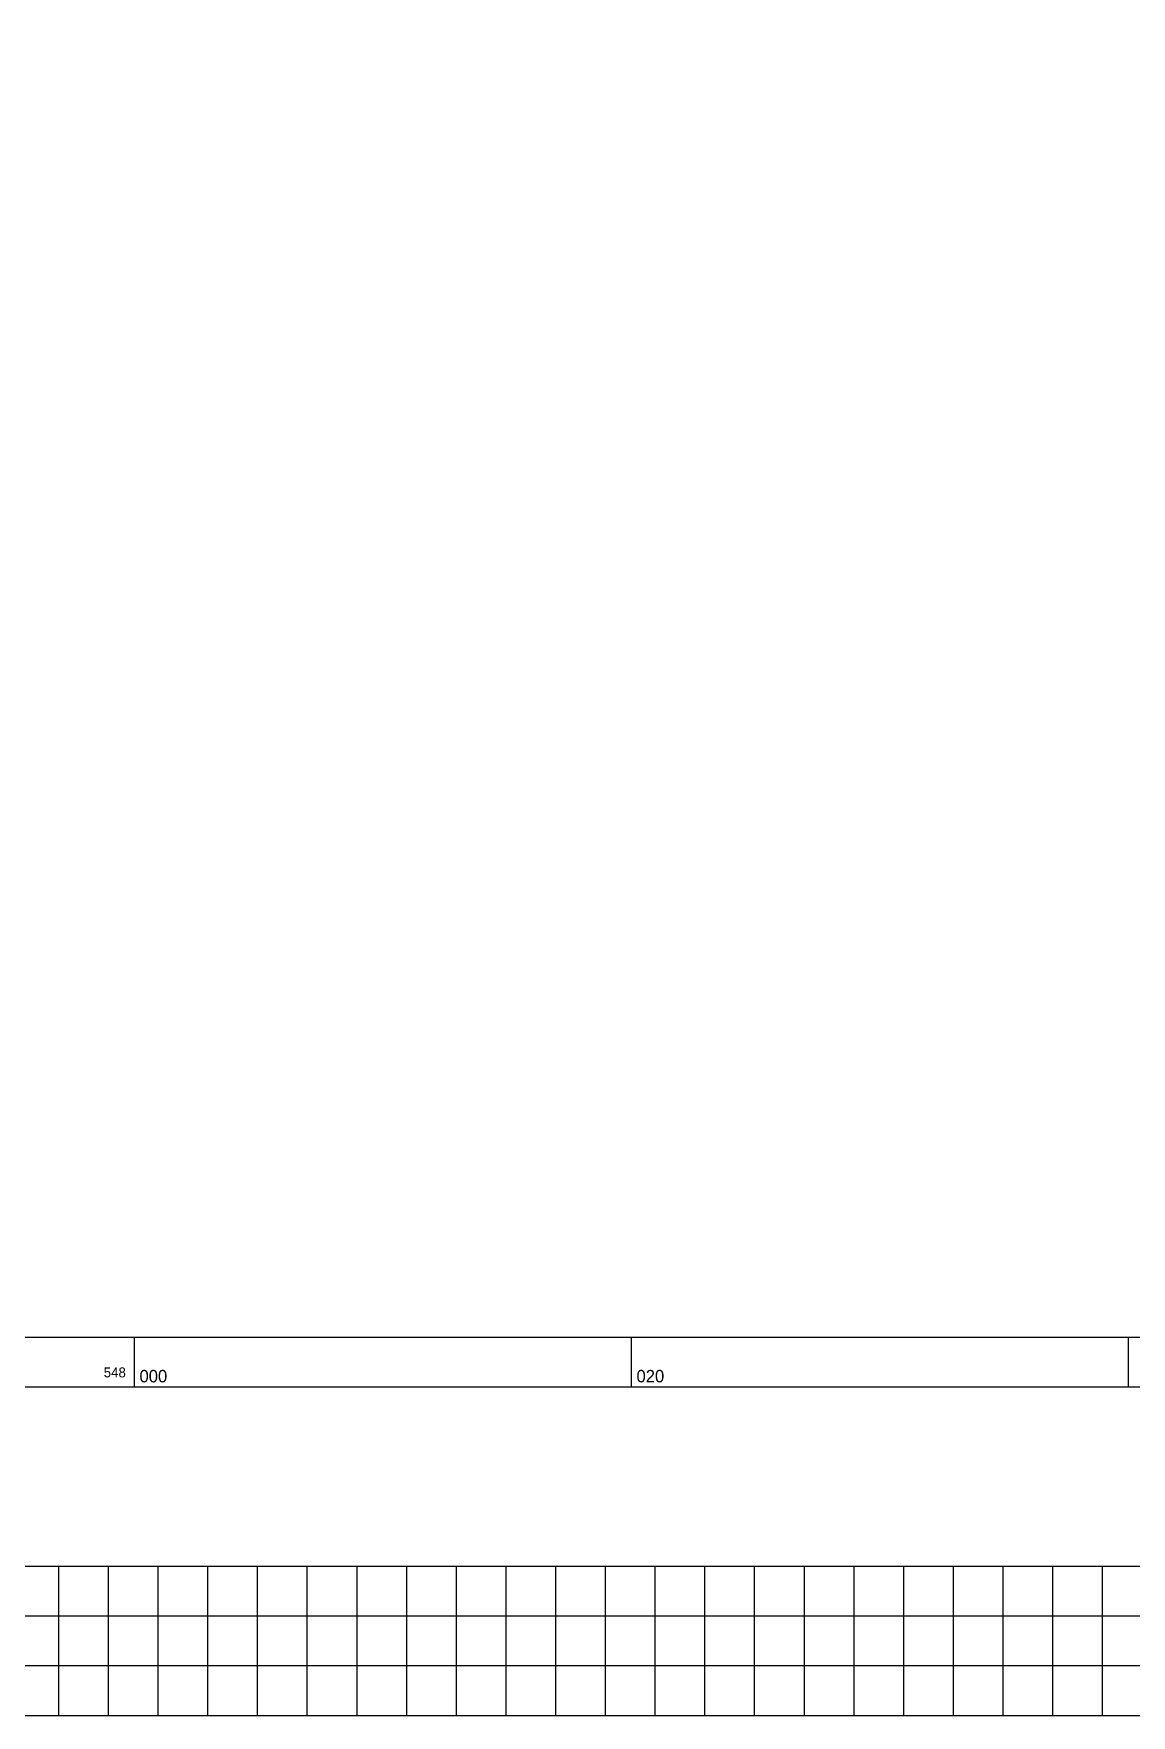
# Model space of a CAD drawing. Extents: x 547747 to 549324, y 1837450 to 1838029.
# Drawn here: x 548929.3 to 548973.5, y 1837450 to 1837517.7 of the extents above; entities that cross this region are included whole.
import ezdxf

# ---------------------------------------------------------------- set-up
doc = ezdxf.new("R2010")
doc.units = 0
doc.layers.add('Level 58', color=7, linetype='Continuous')

msp = doc.modelspace()

# ---------------------------------------------------------------- linework, layer by layer
at = {"layer": 'Level 58'}
for p, q in [((548933.38, 1837463.19), (548933.38, 1837465.19)), ((548933.38, 1837463.19), (548933.38, 1837465.19)), ((548933.38, 1837463.19), (548933.38, 1837465.19)), ((548933.38, 1837463.19), (548933.38, 1837465.19)), ((548933.38, 1837463.19), (548933.38, 1837465.19)), ((548953.38, 1837463.19), (548953.38, 1837465.19)), ((548953.38, 1837463.19), (548953.38, 1837465.19)), ((548953.38, 1837463.19), (548953.38, 1837465.19)), ((548953.38, 1837463.19), (548953.38, 1837465.19)), ((548953.38, 1837463.19), (548953.38, 1837465.19)), ((548973.38, 1837463.19), (548973.38, 1837465.19)), ((548973.38, 1837463.19), (548973.38, 1837465.19)), ((548973.38, 1837463.19), (548973.38, 1837465.19)), ((548973.38, 1837463.19), (548973.38, 1837465.19)), ((548973.38, 1837463.19), (548973.38, 1837465.19)), ((548928.32, 1837455.99), (548930.32, 1837455.99)), ((548928.32, 1837455.99), (548930.32, 1837455.99)), ((548928.32, 1837455.99), (548930.32, 1837455.99)), ((548928.32, 1837455.99), (548930.32, 1837455.99)), ((548928.32, 1837455.99), (548930.32, 1837455.99)), ((548930.32, 1837455.99), (548932.32, 1837455.99)), ((548930.32, 1837455.99), (548930.32, 1837449.99)), ((548930.32, 1837455.99), (548932.32, 1837455.99)), ((548930.32, 1837455.99), (548930.32, 1837449.99)), ((548930.32, 1837455.99), (548932.32, 1837455.99)), ((548930.32, 1837455.99), (548930.32, 1837449.99)), ((548930.32, 1837455.99), (548932.32, 1837455.99)), ((548930.32, 1837455.99), (548930.32, 1837449.99)), ((548930.32, 1837455.99), (548932.32, 1837455.99)), ((548930.32, 1837455.99), (548930.32, 1837449.99)), ((548932.32, 1837455.99), (548934.32, 1837455.99)), ((548932.32, 1837455.99), (548932.32, 1837449.99)), ((548932.32, 1837455.99), (548934.32, 1837455.99)), ((548932.32, 1837455.99), (548932.32, 1837449.99)), ((548932.32, 1837455.99), (548934.32, 1837455.99)), ((548932.32, 1837455.99), (548932.32, 1837449.99)), ((548932.32, 1837455.99), (548934.32, 1837455.99)), ((548932.32, 1837455.99), (548932.32, 1837449.99)), ((548932.32, 1837455.99), (548934.32, 1837455.99)), ((548932.32, 1837455.99), (548932.32, 1837449.99)), ((548934.32, 1837455.99), (548936.32, 1837455.99)), ((548934.32, 1837455.99), (548934.32, 1837449.99)), ((548934.32, 1837455.99), (548936.32, 1837455.99)), ((548934.32, 1837455.99), (548934.32, 1837449.99)), ((548934.32, 1837455.99), (548936.32, 1837455.99)), ((548934.32, 1837455.99), (548934.32, 1837449.99)), ((548934.32, 1837455.99), (548936.32, 1837455.99)), ((548934.32, 1837455.99), (548934.32, 1837449.99)), ((548934.32, 1837455.99), (548936.32, 1837455.99)), ((548934.32, 1837455.99), (548934.32, 1837449.99)), ((548936.32, 1837455.99), (548938.32, 1837455.99)), ((548936.32, 1837455.99), (548936.32, 1837449.99)), ((548936.32, 1837455.99), (548938.32, 1837455.99)), ((548936.32, 1837455.99), (548936.32, 1837449.99)), ((548936.32, 1837455.99), (548938.32, 1837455.99)), ((548936.32, 1837455.99), (548936.32, 1837449.99)), ((548936.32, 1837455.99), (548938.32, 1837455.99)), ((548936.32, 1837455.99), (548936.32, 1837449.99)), ((548936.32, 1837455.99), (548938.32, 1837455.99)), ((548936.32, 1837455.99), (548936.32, 1837449.99)), ((548938.32, 1837455.99), (548940.32, 1837455.99)), ((548938.32, 1837455.99), (548938.32, 1837449.99)), ((548938.32, 1837455.99), (548940.32, 1837455.99)), ((548938.32, 1837455.99), (548938.32, 1837449.99)), ((548938.32, 1837455.99), (548940.32, 1837455.99)), ((548938.32, 1837455.99), (548938.32, 1837449.99)), ((548938.32, 1837455.99), (548940.32, 1837455.99)), ((548938.32, 1837455.99), (548938.32, 1837449.99)), ((548938.32, 1837455.99), (548940.32, 1837455.99)), ((548938.32, 1837455.99), (548938.32, 1837449.99)), ((548940.32, 1837455.99), (548942.32, 1837455.99)), ((548940.32, 1837455.99), (548940.32, 1837449.99)), ((548940.32, 1837455.99), (548942.32, 1837455.99)), ((548940.32, 1837455.99), (548940.32, 1837449.99)), ((548940.32, 1837455.99), (548942.32, 1837455.99)), ((548940.32, 1837455.99), (548940.32, 1837449.99)), ((548940.32, 1837455.99), (548942.32, 1837455.99)), ((548940.32, 1837455.99), (548940.32, 1837449.99)), ((548940.32, 1837455.99), (548942.32, 1837455.99)), ((548940.32, 1837455.99), (548940.32, 1837449.99)), ((548942.32, 1837455.99), (548944.32, 1837455.99)), ((548942.32, 1837455.99), (548942.32, 1837449.99)), ((548942.32, 1837455.99), (548944.32, 1837455.99)), ((548942.32, 1837455.99), (548942.32, 1837449.99)), ((548942.32, 1837455.99), (548944.32, 1837455.99)), ((548942.32, 1837455.99), (548942.32, 1837449.99)), ((548942.32, 1837455.99), (548944.32, 1837455.99)), ((548942.32, 1837455.99), (548942.32, 1837449.99)), ((548942.32, 1837455.99), (548944.32, 1837455.99)), ((548942.32, 1837455.99), (548942.32, 1837449.99)), ((548944.32, 1837455.99), (548946.32, 1837455.99)), ((548944.32, 1837455.99), (548944.32, 1837449.99)), ((548944.32, 1837455.99), (548946.32, 1837455.99)), ((548944.32, 1837455.99), (548944.32, 1837449.99)), ((548944.32, 1837455.99), (548946.32, 1837455.99)), ((548944.32, 1837455.99), (548944.32, 1837449.99)), ((548944.32, 1837455.99), (548946.32, 1837455.99)), ((548944.32, 1837455.99), (548944.32, 1837449.99)), ((548944.32, 1837455.99), (548946.32, 1837455.99)), ((548944.32, 1837455.99), (548944.32, 1837449.99)), ((548946.32, 1837455.99), (548948.32, 1837455.99)), ((548946.32, 1837455.99), (548946.32, 1837449.99)), ((548946.32, 1837455.99), (548948.32, 1837455.99)), ((548946.32, 1837455.99), (548946.32, 1837449.99)), ((548946.32, 1837455.99), (548948.32, 1837455.99)), ((548946.32, 1837455.99), (548946.32, 1837449.99)), ((548946.32, 1837455.99), (548948.32, 1837455.99)), ((548946.32, 1837455.99), (548946.32, 1837449.99)), ((548946.32, 1837455.99), (548948.32, 1837455.99)), ((548946.32, 1837455.99), (548946.32, 1837449.99)), ((548948.32, 1837455.99), (548950.32, 1837455.99)), ((548948.32, 1837455.99), (548948.32, 1837449.99)), ((548948.32, 1837455.99), (548950.32, 1837455.99)), ((548948.32, 1837455.99), (548948.32, 1837449.99)), ((548948.32, 1837455.99), (548950.32, 1837455.99)), ((548948.32, 1837455.99), (548948.32, 1837449.99)), ((548948.32, 1837455.99), (548950.32, 1837455.99)), ((548948.32, 1837455.99), (548948.32, 1837449.99)), ((548948.32, 1837455.99), (548950.32, 1837455.99)), ((548948.32, 1837455.99), (548948.32, 1837449.99)), ((548950.32, 1837455.99), (548952.32, 1837455.99)), ((548950.32, 1837455.99), (548950.32, 1837449.99)), ((548950.32, 1837455.99), (548952.32, 1837455.99)), ((548950.32, 1837455.99), (548950.32, 1837449.99)), ((548950.32, 1837455.99), (548952.32, 1837455.99)), ((548950.32, 1837455.99), (548950.32, 1837449.99)), ((548950.32, 1837455.99), (548952.32, 1837455.99)), ((548950.32, 1837455.99), (548950.32, 1837449.99)), ((548950.32, 1837455.99), (548952.32, 1837455.99)), ((548950.32, 1837455.99), (548950.32, 1837449.99)), ((548952.32, 1837455.99), (548954.32, 1837455.99)), ((548952.32, 1837455.99), (548952.32, 1837449.99)), ((548952.32, 1837455.99), (548954.32, 1837455.99)), ((548952.32, 1837455.99), (548952.32, 1837449.99)), ((548952.32, 1837455.99), (548954.32, 1837455.99)), ((548952.32, 1837455.99), (548952.32, 1837449.99)), ((548952.32, 1837455.99), (548954.32, 1837455.99)), ((548952.32, 1837455.99), (548952.32, 1837449.99)), ((548952.32, 1837455.99), (548954.32, 1837455.99)), ((548952.32, 1837455.99), (548952.32, 1837449.99)), ((548954.32, 1837455.99), (548956.32, 1837455.99)), ((548954.32, 1837455.99), (548954.32, 1837449.99)), ((548954.32, 1837455.99), (548956.32, 1837455.99)), ((548954.32, 1837455.99), (548954.32, 1837449.99)), ((548954.32, 1837455.99), (548956.32, 1837455.99)), ((548954.32, 1837455.99), (548954.32, 1837449.99)), ((548954.32, 1837455.99), (548956.32, 1837455.99)), ((548954.32, 1837455.99), (548954.32, 1837449.99)), ((548954.32, 1837455.99), (548956.32, 1837455.99)), ((548954.32, 1837455.99), (548954.32, 1837449.99)), ((548956.32, 1837455.99), (548958.32, 1837455.99)), ((548956.32, 1837455.99), (548956.32, 1837449.99)), ((548956.32, 1837455.99), (548958.32, 1837455.99)), ((548956.32, 1837455.99), (548956.32, 1837449.99)), ((548956.32, 1837455.99), (548958.32, 1837455.99)), ((548956.32, 1837455.99), (548956.32, 1837449.99)), ((548956.32, 1837455.99), (548958.32, 1837455.99)), ((548956.32, 1837455.99), (548956.32, 1837449.99)), ((548956.32, 1837455.99), (548958.32, 1837455.99)), ((548956.32, 1837455.99), (548956.32, 1837449.99)), ((548958.32, 1837455.99), (548960.32, 1837455.99)), ((548958.32, 1837455.99), (548958.32, 1837449.99)), ((548958.32, 1837455.99), (548960.32, 1837455.99)), ((548958.32, 1837455.99), (548958.32, 1837449.99)), ((548958.32, 1837455.99), (548960.32, 1837455.99)), ((548958.32, 1837455.99), (548958.32, 1837449.99)), ((548958.32, 1837455.99), (548960.32, 1837455.99)), ((548958.32, 1837455.99), (548958.32, 1837449.99)), ((548958.32, 1837455.99), (548960.32, 1837455.99)), ((548958.32, 1837455.99), (548958.32, 1837449.99)), ((548960.32, 1837455.99), (548962.32, 1837455.99)), ((548960.32, 1837455.99), (548960.32, 1837449.99)), ((548960.32, 1837455.99), (548962.32, 1837455.99)), ((548960.32, 1837455.99), (548960.32, 1837449.99)), ((548960.32, 1837455.99), (548962.32, 1837455.99)), ((548960.32, 1837455.99), (548960.32, 1837449.99)), ((548960.32, 1837455.99), (548962.32, 1837455.99)), ((548960.32, 1837455.99), (548960.32, 1837449.99)), ((548960.32, 1837455.99), (548962.32, 1837455.99)), ((548960.32, 1837455.99), (548960.32, 1837449.99)), ((548962.32, 1837455.99), (548964.32, 1837455.99)), ((548962.32, 1837455.99), (548962.32, 1837449.99)), ((548962.32, 1837455.99), (548964.32, 1837455.99)), ((548962.32, 1837455.99), (548962.32, 1837449.99)), ((548962.32, 1837455.99), (548964.32, 1837455.99)), ((548962.32, 1837455.99), (548962.32, 1837449.99)), ((548962.32, 1837455.99), (548964.32, 1837455.99)), ((548962.32, 1837455.99), (548962.32, 1837449.99)), ((548962.32, 1837455.99), (548964.32, 1837455.99)), ((548962.32, 1837455.99), (548962.32, 1837449.99)), ((548964.32, 1837455.99), (548966.32, 1837455.99)), ((548964.32, 1837455.99), (548964.32, 1837449.99)), ((548964.32, 1837455.99), (548966.32, 1837455.99)), ((548964.32, 1837455.99), (548964.32, 1837449.99)), ((548964.32, 1837455.99), (548966.32, 1837455.99)), ((548964.32, 1837455.99), (548964.32, 1837449.99)), ((548964.32, 1837455.99), (548966.32, 1837455.99)), ((548964.32, 1837455.99), (548964.32, 1837449.99)), ((548964.32, 1837455.99), (548966.32, 1837455.99)), ((548964.32, 1837455.99), (548964.32, 1837449.99)), ((548966.32, 1837455.99), (548968.32, 1837455.99)), ((548966.32, 1837455.99), (548966.32, 1837449.99)), ((548966.32, 1837455.99), (548968.32, 1837455.99)), ((548966.32, 1837455.99), (548966.32, 1837449.99)), ((548966.32, 1837455.99), (548968.32, 1837455.99)), ((548966.32, 1837455.99), (548966.32, 1837449.99)), ((548966.32, 1837455.99), (548968.32, 1837455.99)), ((548966.32, 1837455.99), (548966.32, 1837449.99)), ((548966.32, 1837455.99), (548968.32, 1837455.99)), ((548966.32, 1837455.99), (548966.32, 1837449.99)), ((548968.32, 1837455.99), (548970.32, 1837455.99)), ((548968.32, 1837455.99), (548968.32, 1837449.99)), ((548968.32, 1837455.99), (548970.32, 1837455.99)), ((548968.32, 1837455.99), (548968.32, 1837449.99)), ((548968.32, 1837455.99), (548970.32, 1837455.99)), ((548968.32, 1837455.99), (548968.32, 1837449.99)), ((548968.32, 1837455.99), (548970.32, 1837455.99)), ((548968.32, 1837455.99), (548968.32, 1837449.99)), ((548968.32, 1837455.99), (548970.32, 1837455.99)), ((548968.32, 1837455.99), (548968.32, 1837449.99)), ((548970.32, 1837455.99), (548972.32, 1837455.99)), ((548970.32, 1837455.99), (548970.32, 1837449.99)), ((548970.32, 1837455.99), (548972.32, 1837455.99)), ((548970.32, 1837455.99), (548970.32, 1837449.99)), ((548970.32, 1837455.99), (548972.32, 1837455.99)), ((548970.32, 1837455.99), (548970.32, 1837449.99)), ((548970.32, 1837455.99), (548972.32, 1837455.99)), ((548970.32, 1837455.99), (548970.32, 1837449.99)), ((548970.32, 1837455.99), (548972.32, 1837455.99)), ((548970.32, 1837455.99), (548970.32, 1837449.99)), ((548972.32, 1837455.99), (548974.32, 1837455.99)), ((548972.32, 1837455.99), (548972.32, 1837449.99)), ((548972.32, 1837455.99), (548974.32, 1837455.99)), ((548972.32, 1837455.99), (548972.32, 1837449.99)), ((548972.32, 1837455.99), (548974.32, 1837455.99)), ((548972.32, 1837455.99), (548972.32, 1837449.99)), ((548972.32, 1837455.99), (548974.32, 1837455.99)), ((548972.32, 1837455.99), (548972.32, 1837449.99)), ((548972.32, 1837455.99), (548974.32, 1837455.99)), ((548972.32, 1837455.99), (548972.32, 1837449.99)), ((548928.32, 1837453.99), (548930.32, 1837453.99)), ((548928.32, 1837453.99), (548930.32, 1837453.99)), ((548928.32, 1837453.99), (548930.32, 1837453.99)), ((548928.32, 1837453.99), (548930.32, 1837453.99)), ((548928.32, 1837453.99), (548930.32, 1837453.99)), ((548930.32, 1837453.99), (548932.32, 1837453.99)), ((548930.32, 1837453.99), (548932.32, 1837453.99)), ((548930.32, 1837453.99), (548932.32, 1837453.99)), ((548930.32, 1837453.99), (548932.32, 1837453.99)), ((548930.32, 1837453.99), (548932.32, 1837453.99)), ((548932.32, 1837453.99), (548934.32, 1837453.99)), ((548932.32, 1837453.99), (548934.32, 1837453.99)), ((548932.32, 1837453.99), (548934.32, 1837453.99)), ((548932.32, 1837453.99), (548934.32, 1837453.99)), ((548932.32, 1837453.99), (548934.32, 1837453.99)), ((548934.32, 1837453.99), (548936.32, 1837453.99)), ((548934.32, 1837453.99), (548936.32, 1837453.99)), ((548934.32, 1837453.99), (548936.32, 1837453.99)), ((548934.32, 1837453.99), (548936.32, 1837453.99)), ((548934.32, 1837453.99), (548936.32, 1837453.99)), ((548936.32, 1837453.99), (548938.32, 1837453.99)), ((548936.32, 1837453.99), (548938.32, 1837453.99)), ((548936.32, 1837453.99), (548938.32, 1837453.99)), ((548936.32, 1837453.99), (548938.32, 1837453.99)), ((548936.32, 1837453.99), (548938.32, 1837453.99)), ((548938.32, 1837453.99), (548940.32, 1837453.99)), ((548938.32, 1837453.99), (548940.32, 1837453.99)), ((548938.32, 1837453.99), (548940.32, 1837453.99)), ((548938.32, 1837453.99), (548940.32, 1837453.99)), ((548938.32, 1837453.99), (548940.32, 1837453.99)), ((548940.32, 1837453.99), (548942.32, 1837453.99)), ((548940.32, 1837453.99), (548942.32, 1837453.99)), ((548940.32, 1837453.99), (548942.32, 1837453.99)), ((548940.32, 1837453.99), (548942.32, 1837453.99)), ((548940.32, 1837453.99), (548942.32, 1837453.99)), ((548942.32, 1837453.99), (548944.32, 1837453.99)), ((548942.32, 1837453.99), (548944.32, 1837453.99)), ((548942.32, 1837453.99), (548944.32, 1837453.99)), ((548942.32, 1837453.99), (548944.32, 1837453.99)), ((548942.32, 1837453.99), (548944.32, 1837453.99)), ((548944.32, 1837453.99), (548946.32, 1837453.99)), ((548944.32, 1837453.99), (548946.32, 1837453.99)), ((548944.32, 1837453.99), (548946.32, 1837453.99)), ((548944.32, 1837453.99), (548946.32, 1837453.99)), ((548944.32, 1837453.99), (548946.32, 1837453.99)), ((548946.32, 1837453.99), (548948.32, 1837453.99)), ((548946.32, 1837453.99), (548948.32, 1837453.99)), ((548946.32, 1837453.99), (548948.32, 1837453.99)), ((548946.32, 1837453.99), (548948.32, 1837453.99)), ((548946.32, 1837453.99), (548948.32, 1837453.99)), ((548948.32, 1837453.99), (548950.32, 1837453.99)), ((548948.32, 1837453.99), (548950.32, 1837453.99)), ((548948.32, 1837453.99), (548950.32, 1837453.99)), ((548948.32, 1837453.99), (548950.32, 1837453.99)), ((548948.32, 1837453.99), (548950.32, 1837453.99)), ((548950.32, 1837453.99), (548952.32, 1837453.99)), ((548950.32, 1837453.99), (548952.32, 1837453.99)), ((548950.32, 1837453.99), (548952.32, 1837453.99)), ((548950.32, 1837453.99), (548952.32, 1837453.99)), ((548950.32, 1837453.99), (548952.32, 1837453.99)), ((548952.32, 1837453.99), (548954.32, 1837453.99)), ((548952.32, 1837453.99), (548954.32, 1837453.99)), ((548952.32, 1837453.99), (548954.32, 1837453.99)), ((548952.32, 1837453.99), (548954.32, 1837453.99)), ((548952.32, 1837453.99), (548954.32, 1837453.99)), ((548954.32, 1837453.99), (548956.32, 1837453.99)), ((548954.32, 1837453.99), (548956.32, 1837453.99)), ((548954.32, 1837453.99), (548956.32, 1837453.99)), ((548954.32, 1837453.99), (548956.32, 1837453.99)), ((548954.32, 1837453.99), (548956.32, 1837453.99)), ((548956.32, 1837453.99), (548958.32, 1837453.99)), ((548956.32, 1837453.99), (548958.32, 1837453.99)), ((548956.32, 1837453.99), (548958.32, 1837453.99)), ((548956.32, 1837453.99), (548958.32, 1837453.99)), ((548956.32, 1837453.99), (548958.32, 1837453.99)), ((548958.32, 1837453.99), (548960.32, 1837453.99)), ((548958.32, 1837453.99), (548960.32, 1837453.99)), ((548958.32, 1837453.99), (548960.32, 1837453.99)), ((548958.32, 1837453.99), (548960.32, 1837453.99)), ((548958.32, 1837453.99), (548960.32, 1837453.99)), ((548960.32, 1837453.99), (548962.32, 1837453.99)), ((548960.32, 1837453.99), (548962.32, 1837453.99)), ((548960.32, 1837453.99), (548962.32, 1837453.99)), ((548960.32, 1837453.99), (548962.32, 1837453.99)), ((548960.32, 1837453.99), (548962.32, 1837453.99)), ((548962.32, 1837453.99), (548964.32, 1837453.99)), ((548962.32, 1837453.99), (548964.32, 1837453.99)), ((548962.32, 1837453.99), (548964.32, 1837453.99)), ((548962.32, 1837453.99), (548964.32, 1837453.99)), ((548962.32, 1837453.99), (548964.32, 1837453.99)), ((548964.32, 1837453.99), (548966.32, 1837453.99)), ((548964.32, 1837453.99), (548966.32, 1837453.99)), ((548964.32, 1837453.99), (548966.32, 1837453.99)), ((548964.32, 1837453.99), (548966.32, 1837453.99)), ((548964.32, 1837453.99), (548966.32, 1837453.99)), ((548966.32, 1837453.99), (548968.32, 1837453.99)), ((548966.32, 1837453.99), (548968.32, 1837453.99)), ((548966.32, 1837453.99), (548968.32, 1837453.99)), ((548966.32, 1837453.99), (548968.32, 1837453.99)), ((548966.32, 1837453.99), (548968.32, 1837453.99)), ((548968.32, 1837453.99), (548970.32, 1837453.99)), ((548968.32, 1837453.99), (548970.32, 1837453.99)), ((548968.32, 1837453.99), (548970.32, 1837453.99)), ((548968.32, 1837453.99), (548970.32, 1837453.99)), ((548968.32, 1837453.99), (548970.32, 1837453.99)), ((548970.32, 1837453.99), (548972.32, 1837453.99)), ((548970.32, 1837453.99), (548972.32, 1837453.99)), ((548970.32, 1837453.99), (548972.32, 1837453.99)), ((548970.32, 1837453.99), (548972.32, 1837453.99)), ((548970.32, 1837453.99), (548972.32, 1837453.99)), ((548972.32, 1837453.99), (548974.32, 1837453.99)), ((548972.32, 1837453.99), (548974.32, 1837453.99)), ((548972.32, 1837453.99), (548974.32, 1837453.99)), ((548972.32, 1837453.99), (548974.32, 1837453.99)), ((548972.32, 1837453.99), (548974.32, 1837453.99)), ((548928.32, 1837451.99), (548930.32, 1837451.99)), ((548928.32, 1837451.99), (548930.32, 1837451.99)), ((548928.32, 1837451.99), (548930.32, 1837451.99)), ((548928.32, 1837451.99), (548930.32, 1837451.99)), ((548928.32, 1837451.99), (548930.32, 1837451.99)), ((548930.32, 1837451.99), (548932.32, 1837451.99)), ((548930.32, 1837451.99), (548932.32, 1837451.99)), ((548930.32, 1837451.99), (548932.32, 1837451.99)), ((548930.32, 1837451.99), (548932.32, 1837451.99)), ((548930.32, 1837451.99), (548932.32, 1837451.99)), ((548932.32, 1837451.99), (548934.32, 1837451.99)), ((548932.32, 1837451.99), (548934.32, 1837451.99)), ((548932.32, 1837451.99), (548934.32, 1837451.99)), ((548932.32, 1837451.99), (548934.32, 1837451.99)), ((548932.32, 1837451.99), (548934.32, 1837451.99)), ((548934.32, 1837451.99), (548936.32, 1837451.99)), ((548934.32, 1837451.99), (548936.32, 1837451.99)), ((548934.32, 1837451.99), (548936.32, 1837451.99)), ((548934.32, 1837451.99), (548936.32, 1837451.99)), ((548934.32, 1837451.99), (548936.32, 1837451.99)), ((548936.32, 1837451.99), (548938.32, 1837451.99)), ((548936.32, 1837451.99), (548938.32, 1837451.99)), ((548936.32, 1837451.99), (548938.32, 1837451.99)), ((548936.32, 1837451.99), (548938.32, 1837451.99)), ((548936.32, 1837451.99), (548938.32, 1837451.99)), ((548938.32, 1837451.99), (548940.32, 1837451.99)), ((548938.32, 1837451.99), (548940.32, 1837451.99)), ((548938.32, 1837451.99), (548940.32, 1837451.99)), ((548938.32, 1837451.99), (548940.32, 1837451.99)), ((548938.32, 1837451.99), (548940.32, 1837451.99)), ((548940.32, 1837451.99), (548942.32, 1837451.99)), ((548940.32, 1837451.99), (548942.32, 1837451.99)), ((548940.32, 1837451.99), (548942.32, 1837451.99)), ((548940.32, 1837451.99), (548942.32, 1837451.99)), ((548940.32, 1837451.99), (548942.32, 1837451.99)), ((548942.32, 1837451.99), (548944.32, 1837451.99)), ((548942.32, 1837451.99), (548944.32, 1837451.99)), ((548942.32, 1837451.99), (548944.32, 1837451.99)), ((548942.32, 1837451.99), (548944.32, 1837451.99)), ((548942.32, 1837451.99), (548944.32, 1837451.99)), ((548944.32, 1837451.99), (548946.32, 1837451.99)), ((548944.32, 1837451.99), (548946.32, 1837451.99)), ((548944.32, 1837451.99), (548946.32, 1837451.99)), ((548944.32, 1837451.99), (548946.32, 1837451.99)), ((548944.32, 1837451.99), (548946.32, 1837451.99)), ((548946.32, 1837451.99), (548948.32, 1837451.99)), ((548946.32, 1837451.99), (548948.32, 1837451.99)), ((548946.32, 1837451.99), (548948.32, 1837451.99)), ((548946.32, 1837451.99), (548948.32, 1837451.99)), ((548946.32, 1837451.99), (548948.32, 1837451.99)), ((548948.32, 1837451.99), (548950.32, 1837451.99)), ((548948.32, 1837451.99), (548950.32, 1837451.99)), ((548948.32, 1837451.99), (548950.32, 1837451.99)), ((548948.32, 1837451.99), (548950.32, 1837451.99)), ((548948.32, 1837451.99), (548950.32, 1837451.99)), ((548950.32, 1837451.99), (548952.32, 1837451.99)), ((548950.32, 1837451.99), (548952.32, 1837451.99)), ((548950.32, 1837451.99), (548952.32, 1837451.99)), ((548950.32, 1837451.99), (548952.32, 1837451.99)), ((548950.32, 1837451.99), (548952.32, 1837451.99)), ((548952.32, 1837451.99), (548954.32, 1837451.99)), ((548952.32, 1837451.99), (548954.32, 1837451.99)), ((548952.32, 1837451.99), (548954.32, 1837451.99)), ((548952.32, 1837451.99), (548954.32, 1837451.99)), ((548952.32, 1837451.99), (548954.32, 1837451.99)), ((548954.32, 1837451.99), (548956.32, 1837451.99)), ((548954.32, 1837451.99), (548956.32, 1837451.99)), ((548954.32, 1837451.99), (548956.32, 1837451.99)), ((548954.32, 1837451.99), (548956.32, 1837451.99)), ((548954.32, 1837451.99), (548956.32, 1837451.99)), ((548956.32, 1837451.99), (548958.32, 1837451.99)), ((548956.32, 1837451.99), (548958.32, 1837451.99)), ((548956.32, 1837451.99), (548958.32, 1837451.99)), ((548956.32, 1837451.99), (548958.32, 1837451.99)), ((548956.32, 1837451.99), (548958.32, 1837451.99)), ((548958.32, 1837451.99), (548960.32, 1837451.99)), ((548958.32, 1837451.99), (548960.32, 1837451.99)), ((548958.32, 1837451.99), (548960.32, 1837451.99)), ((548958.32, 1837451.99), (548960.32, 1837451.99)), ((548958.32, 1837451.99), (548960.32, 1837451.99)), ((548960.32, 1837451.99), (548962.32, 1837451.99)), ((548960.32, 1837451.99), (548962.32, 1837451.99)), ((548960.32, 1837451.99), (548962.32, 1837451.99)), ((548960.32, 1837451.99), (548962.32, 1837451.99)), ((548960.32, 1837451.99), (548962.32, 1837451.99)), ((548962.32, 1837451.99), (548964.32, 1837451.99)), ((548962.32, 1837451.99), (548964.32, 1837451.99)), ((548962.32, 1837451.99), (548964.32, 1837451.99)), ((548962.32, 1837451.99), (548964.32, 1837451.99)), ((548962.32, 1837451.99), (548964.32, 1837451.99)), ((548964.32, 1837451.99), (548966.32, 1837451.99)), ((548964.32, 1837451.99), (548966.32, 1837451.99)), ((548964.32, 1837451.99), (548966.32, 1837451.99)), ((548964.32, 1837451.99), (548966.32, 1837451.99)), ((548964.32, 1837451.99), (548966.32, 1837451.99)), ((548966.32, 1837451.99), (548968.32, 1837451.99)), ((548966.32, 1837451.99), (548968.32, 1837451.99)), ((548966.32, 1837451.99), (548968.32, 1837451.99)), ((548966.32, 1837451.99), (548968.32, 1837451.99)), ((548966.32, 1837451.99), (548968.32, 1837451.99)), ((548968.32, 1837451.99), (548970.32, 1837451.99)), ((548968.32, 1837451.99), (548970.32, 1837451.99)), ((548968.32, 1837451.99), (548970.32, 1837451.99)), ((548968.32, 1837451.99), (548970.32, 1837451.99)), ((548968.32, 1837451.99), (548970.32, 1837451.99)), ((548970.32, 1837451.99), (548972.32, 1837451.99)), ((548970.32, 1837451.99), (548972.32, 1837451.99)), ((548970.32, 1837451.99), (548972.32, 1837451.99)), ((548970.32, 1837451.99), (548972.32, 1837451.99)), ((548970.32, 1837451.99), (548972.32, 1837451.99)), ((548972.32, 1837451.99), (548974.32, 1837451.99)), ((548972.32, 1837451.99), (548974.32, 1837451.99)), ((548972.32, 1837451.99), (548974.32, 1837451.99)), ((548972.32, 1837451.99), (548974.32, 1837451.99)), ((548972.32, 1837451.99), (548974.32, 1837451.99)), ((548928.32, 1837449.99), (548930.32, 1837449.99)), ((548928.32, 1837449.99), (548930.32, 1837449.99)), ((548928.32, 1837449.99), (548930.32, 1837449.99)), ((548928.32, 1837449.99), (548930.32, 1837449.99)), ((548928.32, 1837449.99), (548930.32, 1837449.99)), ((548930.32, 1837449.99), (548932.32, 1837449.99)), ((548930.32, 1837449.99), (548932.32, 1837449.99)), ((548930.32, 1837449.99), (548932.32, 1837449.99)), ((548930.32, 1837449.99), (548932.32, 1837449.99)), ((548930.32, 1837449.99), (548932.32, 1837449.99)), ((548932.32, 1837449.99), (548934.32, 1837449.99)), ((548932.32, 1837449.99), (548934.32, 1837449.99)), ((548932.32, 1837449.99), (548934.32, 1837449.99)), ((548932.32, 1837449.99), (548934.32, 1837449.99)), ((548932.32, 1837449.99), (548934.32, 1837449.99)), ((548934.32, 1837449.99), (548936.32, 1837449.99)), ((548934.32, 1837449.99), (548936.32, 1837449.99)), ((548934.32, 1837449.99), (548936.32, 1837449.99)), ((548934.32, 1837449.99), (548936.32, 1837449.99)), ((548934.32, 1837449.99), (548936.32, 1837449.99)), ((548936.32, 1837449.99), (548938.32, 1837449.99)), ((548936.32, 1837449.99), (548938.32, 1837449.99)), ((548936.32, 1837449.99), (548938.32, 1837449.99)), ((548936.32, 1837449.99), (548938.32, 1837449.99)), ((548936.32, 1837449.99), (548938.32, 1837449.99)), ((548938.32, 1837449.99), (548940.32, 1837449.99)), ((548938.32, 1837449.99), (548940.32, 1837449.99)), ((548938.32, 1837449.99), (548940.32, 1837449.99)), ((548938.32, 1837449.99), (548940.32, 1837449.99)), ((548938.32, 1837449.99), (548940.32, 1837449.99)), ((548940.32, 1837449.99), (548942.32, 1837449.99)), ((548940.32, 1837449.99), (548942.32, 1837449.99)), ((548940.32, 1837449.99), (548942.32, 1837449.99)), ((548940.32, 1837449.99), (548942.32, 1837449.99)), ((548940.32, 1837449.99), (548942.32, 1837449.99)), ((548942.32, 1837449.99), (548944.32, 1837449.99)), ((548942.32, 1837449.99), (548944.32, 1837449.99)), ((548942.32, 1837449.99), (548944.32, 1837449.99)), ((548942.32, 1837449.99), (548944.32, 1837449.99)), ((548942.32, 1837449.99), (548944.32, 1837449.99)), ((548944.32, 1837449.99), (548946.32, 1837449.99)), ((548944.32, 1837449.99), (548946.32, 1837449.99)), ((548944.32, 1837449.99), (548946.32, 1837449.99)), ((548944.32, 1837449.99), (548946.32, 1837449.99)), ((548944.32, 1837449.99), (548946.32, 1837449.99)), ((548946.32, 1837449.99), (548948.32, 1837449.99)), ((548946.32, 1837449.99), (548948.32, 1837449.99)), ((548946.32, 1837449.99), (548948.32, 1837449.99)), ((548946.32, 1837449.99), (548948.32, 1837449.99)), ((548946.32, 1837449.99), (548948.32, 1837449.99)), ((548948.32, 1837449.99), (548950.32, 1837449.99)), ((548948.32, 1837449.99), (548950.32, 1837449.99)), ((548948.32, 1837449.99), (548950.32, 1837449.99)), ((548948.32, 1837449.99), (548950.32, 1837449.99)), ((548948.32, 1837449.99), (548950.32, 1837449.99)), ((548950.32, 1837449.99), (548952.32, 1837449.99)), ((548950.32, 1837449.99), (548952.32, 1837449.99)), ((548950.32, 1837449.99), (548952.32, 1837449.99)), ((548950.32, 1837449.99), (548952.32, 1837449.99)), ((548950.32, 1837449.99), (548952.32, 1837449.99)), ((548952.32, 1837449.99), (548954.32, 1837449.99)), ((548952.32, 1837449.99), (548954.32, 1837449.99)), ((548952.32, 1837449.99), (548954.32, 1837449.99)), ((548952.32, 1837449.99), (548954.32, 1837449.99)), ((548952.32, 1837449.99), (548954.32, 1837449.99)), ((548954.32, 1837449.99), (548956.32, 1837449.99)), ((548954.32, 1837449.99), (548956.32, 1837449.99)), ((548954.32, 1837449.99), (548956.32, 1837449.99)), ((548954.32, 1837449.99), (548956.32, 1837449.99)), ((548954.32, 1837449.99), (548956.32, 1837449.99)), ((548956.32, 1837449.99), (548958.32, 1837449.99)), ((548956.32, 1837449.99), (548958.32, 1837449.99)), ((548956.32, 1837449.99), (548958.32, 1837449.99)), ((548956.32, 1837449.99), (548958.32, 1837449.99)), ((548956.32, 1837449.99), (548958.32, 1837449.99)), ((548958.32, 1837449.99), (548960.32, 1837449.99)), ((548958.32, 1837449.99), (548960.32, 1837449.99)), ((548958.32, 1837449.99), (548960.32, 1837449.99)), ((548958.32, 1837449.99), (548960.32, 1837449.99)), ((548958.32, 1837449.99), (548960.32, 1837449.99)), ((548960.32, 1837449.99), (548962.32, 1837449.99)), ((548960.32, 1837449.99), (548962.32, 1837449.99)), ((548960.32, 1837449.99), (548962.32, 1837449.99)), ((548960.32, 1837449.99), (548962.32, 1837449.99)), ((548960.32, 1837449.99), (548962.32, 1837449.99)), ((548962.32, 1837449.99), (548964.32, 1837449.99)), ((548962.32, 1837449.99), (548964.32, 1837449.99)), ((548962.32, 1837449.99), (548964.32, 1837449.99)), ((548962.32, 1837449.99), (548964.32, 1837449.99)), ((548962.32, 1837449.99), (548964.32, 1837449.99)), ((548964.32, 1837449.99), (548966.32, 1837449.99)), ((548964.32, 1837449.99), (548966.32, 1837449.99)), ((548964.32, 1837449.99), (548966.32, 1837449.99)), ((548964.32, 1837449.99), (548966.32, 1837449.99)), ((548964.32, 1837449.99), (548966.32, 1837449.99)), ((548966.32, 1837449.99), (548968.32, 1837449.99)), ((548966.32, 1837449.99), (548968.32, 1837449.99)), ((548966.32, 1837449.99), (548968.32, 1837449.99)), ((548966.32, 1837449.99), (548968.32, 1837449.99)), ((548966.32, 1837449.99), (548968.32, 1837449.99)), ((548968.32, 1837449.99), (548970.32, 1837449.99)), ((548968.32, 1837449.99), (548970.32, 1837449.99)), ((548968.32, 1837449.99), (548970.32, 1837449.99)), ((548968.32, 1837449.99), (548970.32, 1837449.99)), ((548968.32, 1837449.99), (548970.32, 1837449.99)), ((548970.32, 1837449.99), (548972.32, 1837449.99)), ((548970.32, 1837449.99), (548972.32, 1837449.99)), ((548970.32, 1837449.99), (548972.32, 1837449.99)), ((548970.32, 1837449.99), (548972.32, 1837449.99)), ((548970.32, 1837449.99), (548972.32, 1837449.99)), ((548972.32, 1837449.99), (548974.32, 1837449.99)), ((548972.32, 1837449.99), (548974.32, 1837449.99)), ((548972.32, 1837449.99), (548974.32, 1837449.99)), ((548972.32, 1837449.99), (548974.32, 1837449.99)), ((548972.32, 1837449.99), (548974.32, 1837449.99))]:
    msp.add_line(p, q, dxfattribs=at)
for points in [[(548680.32, 1837463.19), (548680.32, 1837963.29), (549017.69, 1837963.29), (549017.69, 1837463.19)], [(548680.32, 1837463.19), (548680.32, 1837963.29), (549017.69, 1837963.29), (549017.69, 1837463.19)], [(548680.32, 1837463.19), (548680.32, 1837963.29), (549017.69, 1837963.29), (549017.69, 1837463.19)], [(548680.32, 1837463.19), (548680.32, 1837963.29), (549017.69, 1837963.29), (549017.69, 1837463.19)], [(548680.32, 1837463.19), (548680.32, 1837963.29), (549017.69, 1837963.29), (549017.69, 1837463.19)], [(548682.32, 1837961.29), (549015.69, 1837961.29), (549015.69, 1837465.19), (548682.32, 1837465.19)], [(548682.32, 1837465.19), (548682.32, 1837961.29), (549015.69, 1837961.29), (549015.69, 1837465.19)], [(548682.32, 1837465.19), (548682.32, 1837961.29), (549015.69, 1837961.29), (549015.69, 1837465.19)], [(548682.32, 1837465.19), (548682.32, 1837961.29), (549015.69, 1837961.29), (549015.69, 1837465.19)], [(548682.32, 1837465.19), (548682.32, 1837961.29), (549015.69, 1837961.29), (549015.69, 1837465.19)], [(548682.32, 1837465.19), (548682.32, 1837961.29), (549015.69, 1837961.29), (549015.69, 1837465.19)]]:
    msp.add_lwpolyline(points, close=True, dxfattribs=at)

# ---------------------------------------------------------------- texts
for s, height, p in [('548', 0.4, (548932.14, 1837463.59)), ('548', 0.4, (548932.14, 1837463.59)), ('548', 0.4, (548932.14, 1837463.59)), ('548', 0.4, (548932.14, 1837463.59)), ('548', 0.4, (548932.14, 1837463.59)), ('000', 0.5, (548933.58, 1837463.39)), ('000', 0.5, (548933.58, 1837463.39)), ('000', 0.5, (548933.58, 1837463.39)), ('000', 0.5, (548933.58, 1837463.39)), ('000', 0.5, (548933.58, 1837463.39)), ('020', 0.5, (548953.58, 1837463.39)), ('020', 0.5, (548953.58, 1837463.39)), ('020', 0.5, (548953.58, 1837463.39)), ('020', 0.5, (548953.58, 1837463.39)), ('020', 0.5, (548953.58, 1837463.39))]:
    msp.add_text(s, height=height, dxfattribs=at).set_placement(p)

doc.saveas('drawing.dxf')
